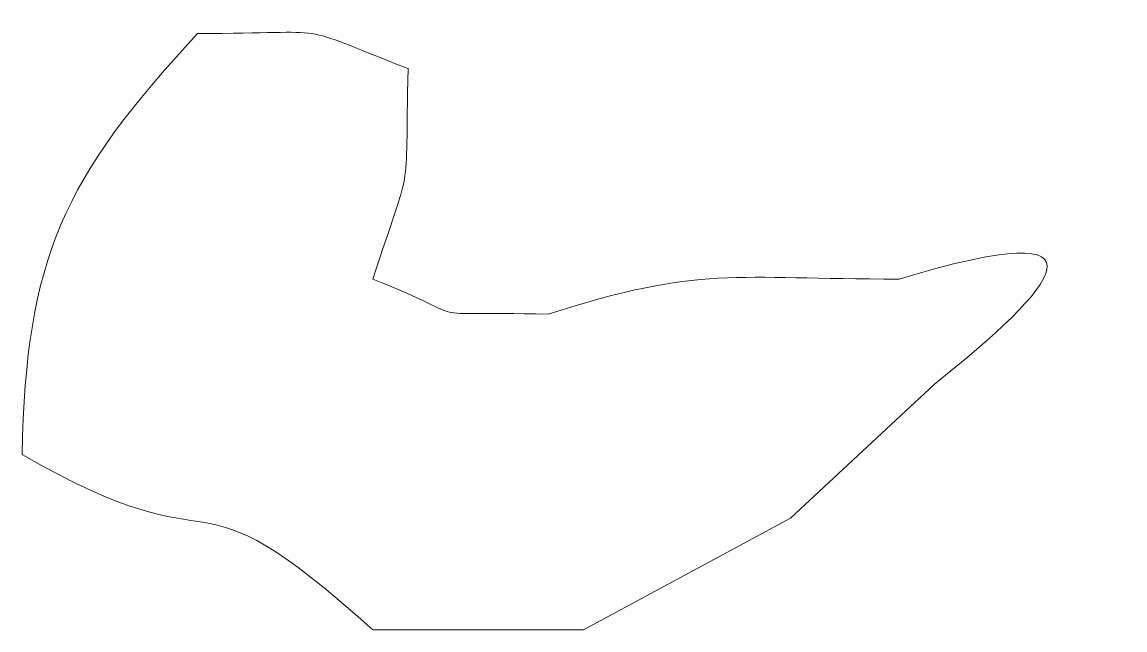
# Model space of a CAD drawing. Header units: millimetres. Extents: x -206 to 205, y -140 to 141.
# Drawn here: x -79.594 to -74.77, y 77.603 to 80.262 of the extents above; entities that cross this region are included whole.
import ezdxf

# ---------------------------------------------------------------- set-up
doc = ezdxf.new("R2010")
doc.units = ezdxf.units.MM
doc.header["$MEASUREMENT"] = 0
doc.layers.add('svg2', color=7, linetype='Continuous')

msp = doc.modelspace()

# ---------------------------------------------------------------- linework, layer by layer
at = {"layer": 'svg2', "lineweight": 9}
msp.add_open_spline([(-78.0598, 77.6033), (-78.9121, 78.3717), (-78.6583, 77.8305), (-79.5944, 78.3706), (-79.5944, 78.3706), (-79.5754, 79.2366), (-79.4154, 79.5747), (-78.8271, 80.2121), (-78.8271, 80.2121), (-78.1959, 80.2121), (-78.4307, 80.2623), (-77.9058, 80.0587), (-77.9058, 80.0587), (-77.9191, 79.4551), (-77.8839, 79.6801), (-78.0598, 79.138), (-78.0598, 79.138), (-77.5692, 78.9435), (-77.913, 78.9983), (-77.2926, 78.9844), (-77.2926, 78.9844), (-76.6301, 79.1987), (-76.4813, 79.138), (-75.7579, 79.138), (-75.7579, 79.138), (-74.7697, 79.4367), (-75.0735, 79.1012), (-75.6039, 78.6776), (-75.6039, 78.6776), (-75.6039, 78.6776), (-76.2326, 78.0918), (-76.2326, 78.0918), (-76.2326, 78.0918), (-76.2326, 78.0918), (-77.1386, 77.6033), (-77.1386, 77.6033), (-77.1386, 77.6033), (-77.1386, 77.6033), (-78.0598, 77.6033), (-78.0598, 77.6033)], degree=3, knots=[0, 0, 0, 0, 0.090909, 0.090909, 0.090909, 0.090909, 0.181818, 0.181818, 0.181818, 0.181818, 0.272727, 0.272727, 0.272727, 0.272727, 0.363636, 0.363636, 0.363636, 0.363636, 0.454545, 0.454545, 0.454545, 0.454545, 0.545455, 0.545455, 0.545455, 0.545455, 0.636364, 0.636364, 0.636364, 0.636364, 0.727273, 0.727273, 0.727273, 0.727273, 0.818182, 0.818182, 0.818182, 0.818182, 1, 1, 1, 1], dxfattribs=at)

doc.saveas('drawing.dxf')
